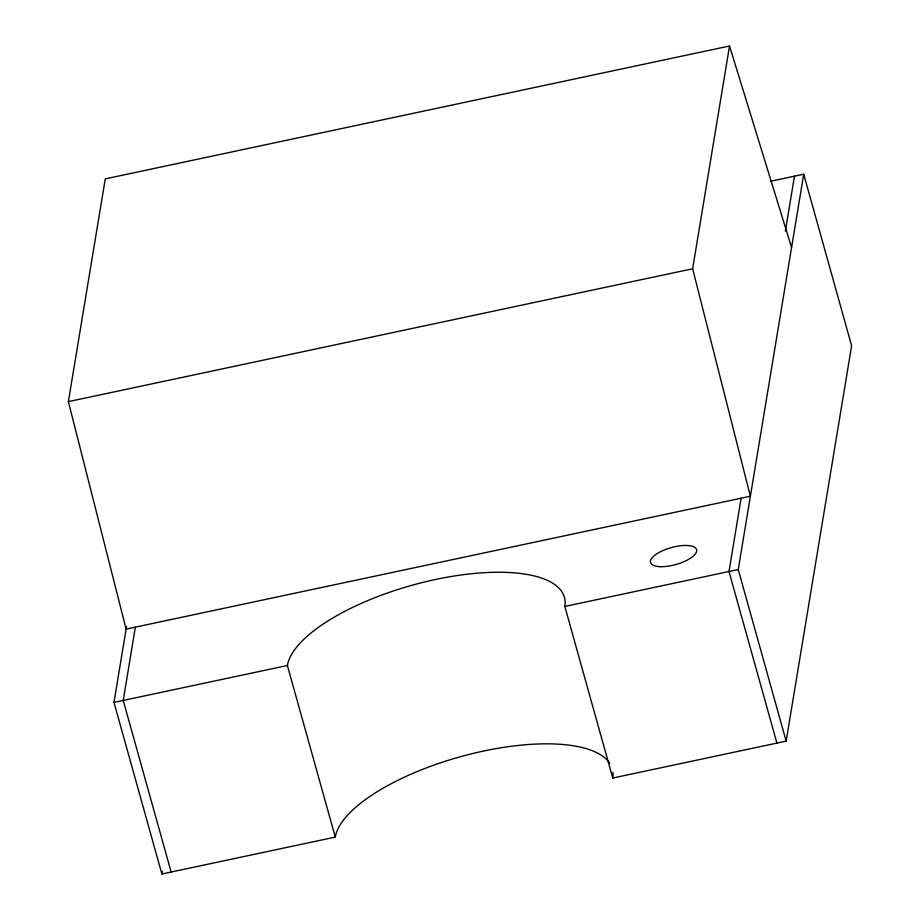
<?xml version="1.0" encoding="UTF-8"?>
<svg xmlns="http://www.w3.org/2000/svg" width="920" height="920" viewBox="0 0 920 920"><rect width="100%" height="100%" fill="white"/><g stroke="black" fill="none" stroke-linecap="round" stroke-linejoin="round"><path stroke-width="1.38" d="M729.537 46L692.645 268.767L750.375 496.248L126.109 629.119L68.379 401.637L105.271 178.871L729.537 46L791.579 247.503M609.764 763.335A143.612 52.636 -15.6 0 0 463.542 755.86A143.612 52.636 -15.6 0 0 335.294 837.096L161.886 874L113.976 702.408L126.58 626.29M135.355 627.153L123.222 700.442L171.131 872.033M161.886 874L162.357 871.171M741.129 498.214L728.996 571.515L776.905 743.107M785.358 231.15L794.466 176.18M113.976 702.408L287.385 665.505A143.612 52.636 -15.6 0 1 435.459 579.496A143.612 52.636 -15.6 0 1 564.834 606.452L612.743 778.044L786.151 741.129L738.242 569.537L803.712 174.214L770.615 181.251M786.151 741.129L851.621 345.805L803.712 174.214M68.379 401.637L692.645 268.767M564.834 606.452L738.242 569.537M287.385 665.505L335.294 837.096M612.961 772.306A143.612 52.636 -15.6 0 1 612.743 778.044M660.64 566.674A23.931 8.774 -15.6 0 0 696.67 551.149A23.931 8.774 -15.6 0 0 663.343 550.378A23.931 8.774 -15.6 0 0 660.64 566.674"/></g></svg>
